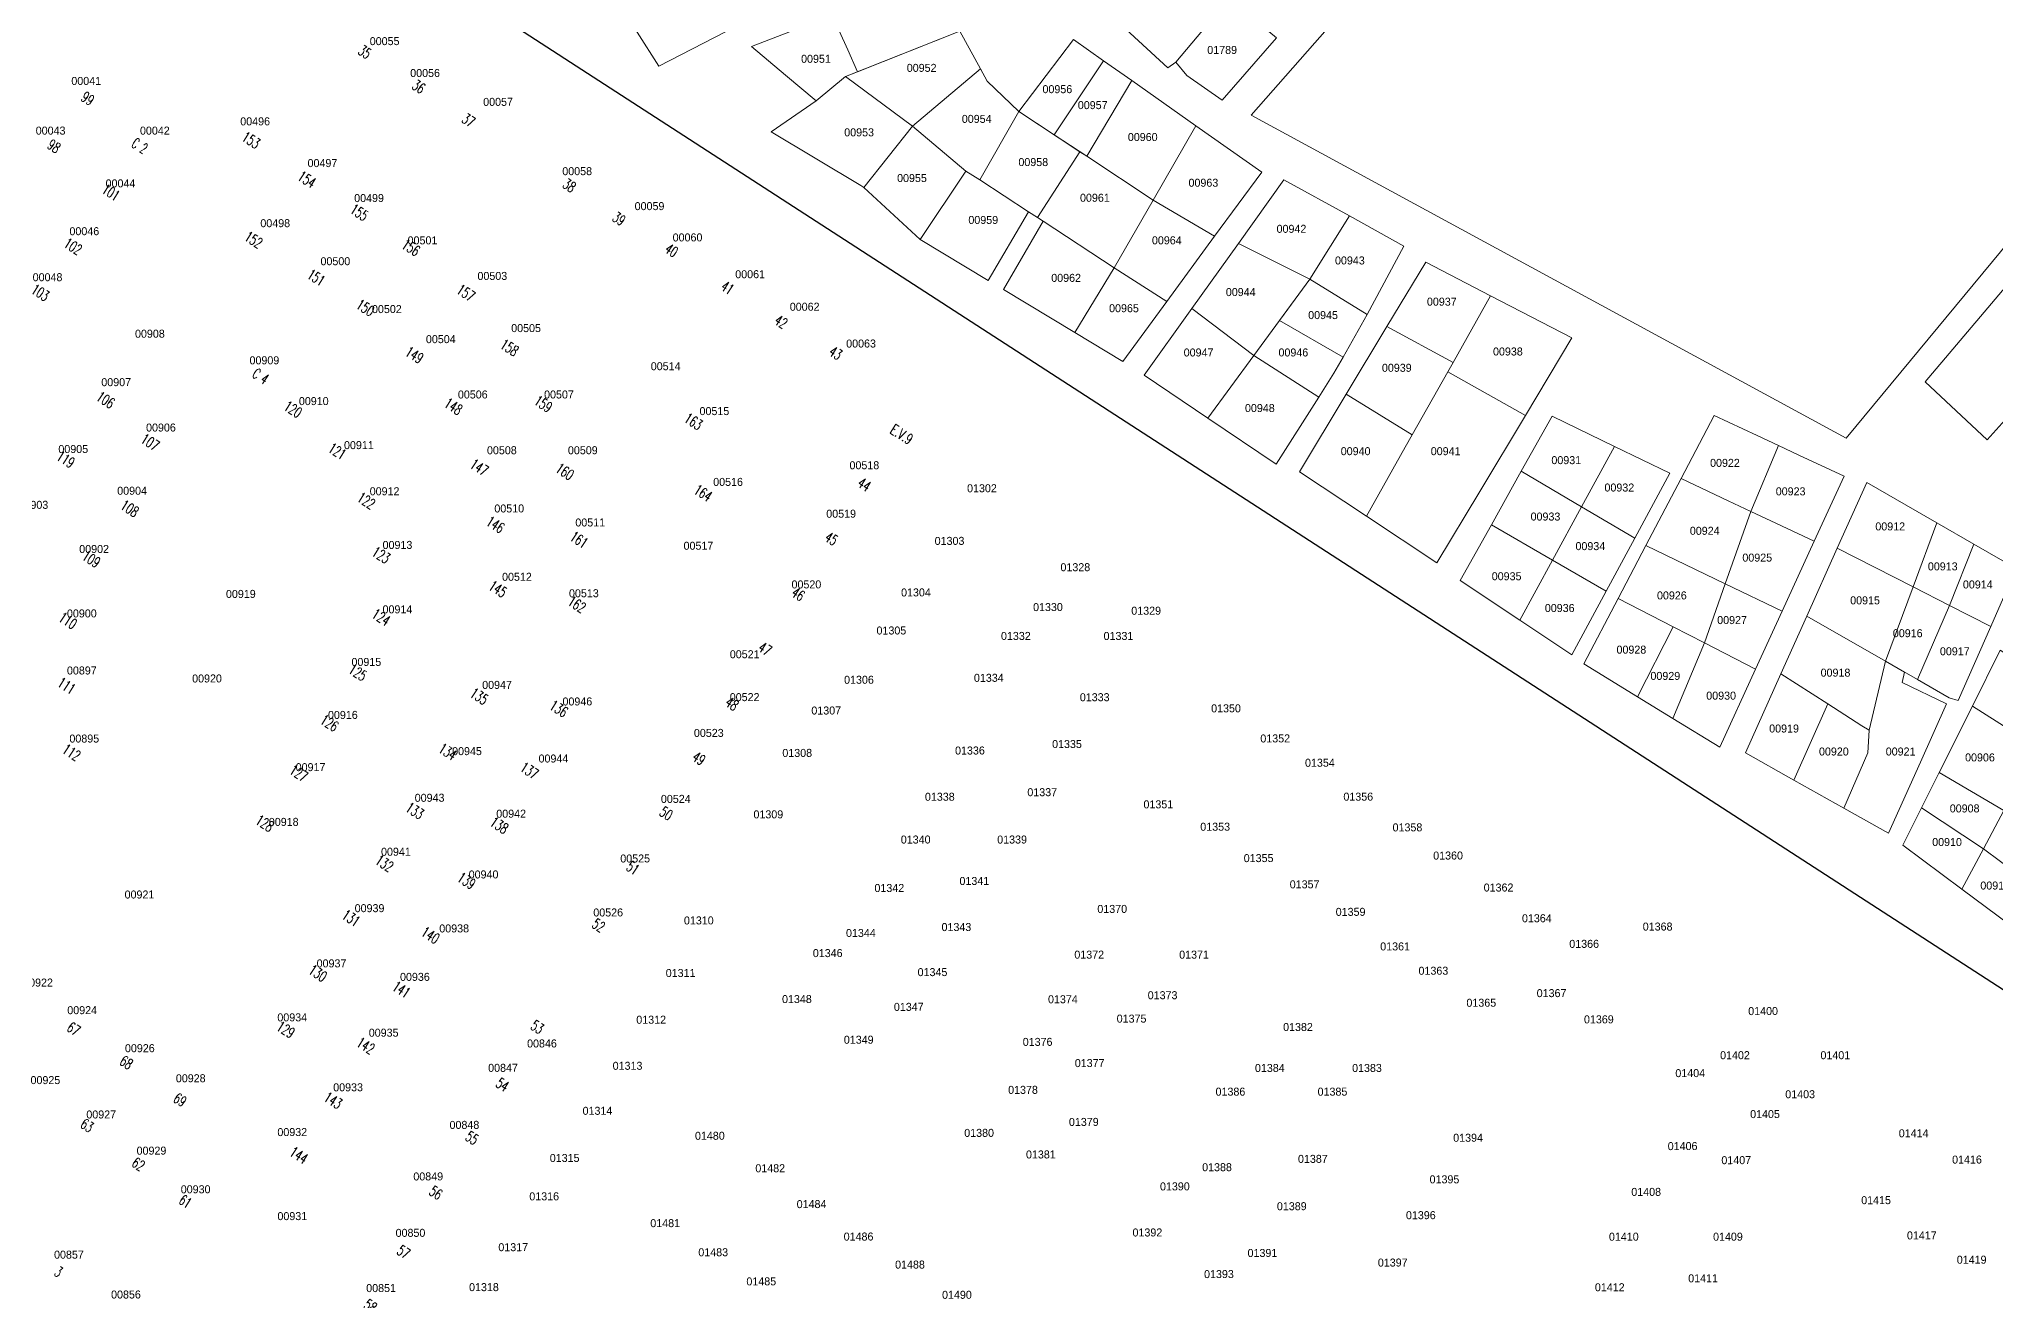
# Model space of a CAD drawing. Header units: metres. Extents: x 245225 to 248406, y 1633796 to 1637634.
# Drawn here: x 247593.6 to 247960.4, y 1635167.8 to 1635404.3 of the extents above; entities that cross this region are included whole.
import ezdxf
from ezdxf.enums import TextEntityAlignment as Align

# ---------------------------------------------------------------- set-up
doc = ezdxf.new("R2010")
doc.units = ezdxf.units.M
doc.header["$MEASUREMENT"] = 0
for name, color, linetype in [('historique_numero_parcelle', 7, 'Continuous'), ('limites_sections', 7, 'Continuous'), ('numero_lot', 7, 'Continuous')]:
    doc.layers.add(name, color=color, linetype=linetype)
doc.layers.add('LIMITES_PARCELLES', color=7, linetype='Continuous', lineweight=0, true_color=0xffffff)
doc.styles.add('Style-FANCY', font='FANCY.shx')
doc.styles.add('Style-STANDARD', font='STANDARD.shx')

msp = doc.modelspace()

# ---------------------------------------------------------------- linework, layer by layer
at = {"layer": 'limites_parcelles', "flags": 128}
for points in [[(247766.177, 1635405.799), (247746.988, 1635398.182), (247745.173, 1635402.267), (247742.241, 1635408.75), (247743.268, 1635409.146), (247748.166, 1635412.814), (247752.066, 1635415.734), (247760.502, 1635422.051), (247763.976, 1635412.102), (247766.177, 1635405.799)], [(247816.717, 1635411.898), (247806.659, 1635399.979), (247805.203, 1635398.92), (247791.842, 1635411.223), (247801.631, 1635422.997), (247816.717, 1635411.898)], [(247825.542, 1635404.529), (247815.39, 1635392.835), (247808.775, 1635397.465), (247806.659, 1635399.979), (247816.717, 1635411.898), (247825.542, 1635404.529)], [(247745.173, 1635402.267), (247746.988, 1635398.182), (247744.75, 1635397.293), (247739.247, 1635392.742), (247733.491, 1635397.557), (247727.102, 1635402.902), (247742.241, 1635408.75), (247745.173, 1635402.267)], [(247730.823, 1635386.941), (247739.247, 1635392.742), (247744.75, 1635397.293), (247757.344, 1635387.98), (247748.169, 1635376.464), (247747.656, 1635376.828), (247730.823, 1635386.941)], [(247777.233, 1635390.741), (247769.938, 1635377.926), (247767.292, 1635379.513), (247757.344, 1635387.98), (247770.071, 1635398.711), (247771.337, 1635396.407), (247777.233, 1635390.741)], [(247788.662, 1635383.193), (247780.736, 1635370.848), (247779.079, 1635371.934), (247769.938, 1635377.926), (247777.233, 1635390.741), (247788.662, 1635383.193)], [(247780.736, 1635370.848), (247788.662, 1635383.193), (247789.978, 1635382.323), (247802.435, 1635374.096), (247795.127, 1635361.416), (247781.8, 1635370.151), (247780.736, 1635370.848)], [(247769.938, 1635377.926), (247779.079, 1635371.934), (247771.509, 1635359.052), (247758.74, 1635366.728), (247767.292, 1635379.513), (247769.938, 1635377.926)], [(247977.18, 1635353.048), (247972.066, 1635346.879), (247962.053, 1635334.798), (247962.763, 1635333.568), (247958.79, 1635329.201), (247947.153, 1635340.05), (247966.17, 1635362.463), (247977.18, 1635353.048)], [(247872.219, 1635333.767), (247857.681, 1635341.939), (247858.666, 1635343.686), (247865.698, 1635356.164), (247880.918, 1635348.297), (247872.219, 1635333.767)], [(247838.046, 1635344.702), (247836.336, 1635341.682), (247833.488, 1635337.201), (247821.334, 1635344.963), (247826.146, 1635351.521), (247838.046, 1635344.702)], [(247858.666, 1635343.686), (247857.681, 1635341.939), (247851.012, 1635330.105), (247838.62, 1635337.707), (247846.268, 1635350.397), (247858.666, 1635343.686)], [(247863.678, 1635319.502), (247855.651, 1635306.095), (247842.416, 1635314.851), (247849.702, 1635327.78), (247851.012, 1635330.105), (247857.681, 1635341.939), (247872.219, 1635333.767), (247863.678, 1635319.502)], [(247851.012, 1635330.105), (247849.702, 1635327.78), (247842.416, 1635314.851), (247829.854, 1635323.161), (247838.62, 1635337.707), (247851.012, 1635330.105)], [(247919.685, 1635328.116), (247914.468, 1635315.763), (247910.214, 1635317.764), (247901.418, 1635321.903), (247907.641, 1635333.744), (247915.654, 1635329.999), (247919.685, 1635328.116)], [(247931.983, 1635322.367), (247926.376, 1635310.16), (247918.252, 1635313.982), (247914.468, 1635315.763), (247919.685, 1635328.116), (247923.508, 1635326.328), (247931.983, 1635322.367)], [(247910.214, 1635317.764), (247914.468, 1635315.763), (247909.685, 1635302.209), (247894.828, 1635309.364), (247901.418, 1635321.903), (247910.214, 1635317.764)], [(247918.252, 1635313.982), (247926.376, 1635310.16), (247920.362, 1635297.068), (247909.685, 1635302.209), (247914.468, 1635315.763), (247918.252, 1635313.982)], [(247909.685, 1635302.209), (247905.778, 1635291.137), (247899.959, 1635294.135), (247889.622, 1635299.46), (247894.828, 1635309.364), (247909.685, 1635302.209)], [(247945.765, 1635284.226), (247951.715, 1635298.134), (247959.481, 1635294.166), (247953.39, 1635280.317), (247951.695, 1635280.828), (247945.765, 1635284.226)], [(247939.752, 1635287.671), (247936.658, 1635274.725), (247935.277, 1635275.585), (247928.906, 1635279.657), (247920.099, 1635285.288), (247924.973, 1635296.14), (247939.752, 1635287.671)], [(247946.279, 1635268.737), (247940.317, 1635255.428), (247931.915, 1635260.146), (247936.438, 1635270.504), (247936.658, 1635274.725), (247939.752, 1635287.671), (247943.312, 1635285.631), (247942.888, 1635283.7), (247951.171, 1635279.658), (247946.279, 1635268.737)], [(247964.659, 1635287.575), (247973.542, 1635281.691), (247968.189, 1635271.591), (247956.06, 1635279.24), (247961.212, 1635289.718), (247964.659, 1635287.575)], [(247936.658, 1635274.725), (247936.438, 1635270.504), (247931.915, 1635260.146), (247922.578, 1635265.39), (247928.906, 1635279.657), (247935.277, 1635275.585), (247936.658, 1635274.725)]]:
    msp.add_lwpolyline(points, close=True, dxfattribs=at)
at = {"layer": 'limites_parcelles'}
for points in [[(248017.664, 1635432.522), (247932.337, 1635329.477), (247820.814, 1635390.057), (247922.811, 1635505.944)], [(247722.286, 1635405.673), (247709.772, 1635399.251), (247701.623, 1635412.057), (247715.217, 1635419.057)], [(247744.75, 1635397.293), (247766.177, 1635405.799), (247770.071, 1635398.711), (247757.344, 1635387.98)], [(247793.109, 1635400.246), (247783.856, 1635386.367), (247777.233, 1635390.741), (247787.476, 1635404.212)], [(247783.856, 1635386.367), (247793.109, 1635400.246), (247798.414, 1635396.51), (247789.978, 1635382.323)], [(247810.464, 1635388.026), (247802.435, 1635374.096), (247789.978, 1635382.323), (247798.414, 1635396.51)], [(247767.292, 1635379.513), (247758.74, 1635366.728), (247748.169, 1635376.464), (247757.344, 1635387.98)], [(247813.966, 1635367.326), (247802.435, 1635374.096), (247810.464, 1635388.026), (247822.798, 1635379.341)], [(247831.838, 1635359.277), (247818.422, 1635366.009), (247826.943, 1635377.93), (247839.246, 1635371.183)], [(247813.966, 1635367.326), (247804.997, 1635355.125), (247795.127, 1635361.416), (247802.435, 1635374.096)], [(247842.554, 1635352.662), (247831.838, 1635359.277), (247839.246, 1635371.183), (247849.442, 1635365.472)], [(247795.127, 1635361.416), (247787.722, 1635349.306), (247774.379, 1635357.326), (247781.8, 1635370.151)], [(247831.838, 1635359.277), (247821.334, 1635344.963), (247809.677, 1635353.774), (247818.422, 1635366.009)], [(247804.997, 1635355.125), (247796.737, 1635343.887), (247787.722, 1635349.306), (247795.127, 1635361.416)], [(247865.698, 1635356.164), (247858.666, 1635343.686), (247846.268, 1635350.397), (247853.534, 1635362.452)], [(247838.046, 1635344.702), (247826.146, 1635351.521), (247831.838, 1635359.277), (247842.554, 1635352.662)], [(247821.334, 1635344.963), (247812.718, 1635333.221), (247800.749, 1635341.285), (247809.677, 1635353.774)], [(247833.488, 1635337.201), (247825.488, 1635324.616), (247812.718, 1635333.221), (247821.334, 1635344.963)], [(247888.919, 1635327.935), (247882.744, 1635316.621), (247871.454, 1635323.289), (247877.214, 1635333.612)], [(247892.724, 1635310.726), (247882.744, 1635316.621), (247888.919, 1635327.935), (247899.307, 1635322.897)], [(247882.744, 1635316.621), (247877.285, 1635306.616), (247865.852, 1635313.248), (247871.454, 1635323.289)], [(247949.357, 1635313.615), (247944.912, 1635301.61), (247930.692, 1635308.876), (247936.216, 1635321.177)], [(247892.724, 1635310.726), (247887.345, 1635300.781), (247877.285, 1635306.616), (247882.744, 1635316.621)], [(247877.285, 1635306.616), (247871.155, 1635295.386), (247860.016, 1635302.788), (247865.852, 1635313.248)], [(247956.289, 1635309.625), (247951.715, 1635298.134), (247944.912, 1635301.61), (247949.357, 1635313.615)], [(247944.912, 1635301.61), (247939.752, 1635287.671), (247924.973, 1635296.14), (247930.692, 1635308.876)], [(247951.715, 1635298.134), (247956.289, 1635309.625), (247964.262, 1635305.037), (247959.481, 1635294.166)], [(247887.345, 1635300.781), (247880.918, 1635288.897), (247871.155, 1635295.386), (247877.285, 1635306.616)], [(247920.362, 1635297.068), (247915.368, 1635286.196), (247905.778, 1635291.137), (247909.685, 1635302.209)], [(247951.715, 1635298.134), (247945.765, 1635284.226), (247939.752, 1635287.671), (247944.912, 1635301.61)], [(247899.959, 1635294.135), (247893.22, 1635281.02), (247883.167, 1635287.178), (247889.622, 1635299.46)], [(247905.778, 1635291.137), (247899.863, 1635276.951), (247893.22, 1635281.02), (247899.959, 1635294.135)], [(247915.368, 1635286.196), (247908.649, 1635271.569), (247899.863, 1635276.951), (247905.778, 1635291.137)], [(247928.906, 1635279.657), (247922.578, 1635265.39), (247913.462, 1635270.509), (247920.099, 1635285.288)], [(247968.189, 1635271.591), (247961.897, 1635259.72), (247949.822, 1635266.826), (247956.06, 1635279.24)], [(247958.086, 1635252.53), (247946.484, 1635260.184), (247949.822, 1635266.826), (247961.897, 1635259.72)], [(247958.086, 1635252.53), (247954.058, 1635244.93), (247942.963, 1635253.179), (247946.484, 1635260.184)], [(247972.753, 1635253.332), (247967.66, 1635245.387), (247958.086, 1635252.53), (247961.897, 1635259.72)], [(247967.66, 1635245.387), (247963.072, 1635238.23), (247954.058, 1635244.93), (247958.086, 1635252.53)]]:
    msp.add_3dface(points, dxfattribs=at)
at = {"layer": 'limites_sections', "flags": 128}
msp.add_lwpolyline([(247307.282, 1635143.838), (247335.725, 1635183.526), (247386.657, 1635252.979), (247462.725, 1635349.552), (247520.934, 1635410.407), (247567.897, 1635483.829), (247639.697, 1635434.654), (247709.15, 1635389.674), (248016.729, 1635190.575), (248105.364, 1635133.689)], dxfattribs=at)

# ---------------------------------------------------------------- texts
at = {"layer": 'historique_numero_parcelle', "style": 'Style-FANCY'}
for s, p in [('00055', (247658.347229, 1635403.917769)), ('00041', (247602.402219, 1635396.455515)), ('00056', (247665.934229, 1635397.938769)), ('00057', (247679.615229, 1635392.533769)), ('00496', (247634.073394, 1635388.875918)), ('00043', (247595.725394, 1635387.140918)), ('00042', (247615.269394, 1635387.140918)), ('00497', (247646.690394, 1635381.056918)), ('00044', (247608.824559, 1635377.251066)), ('00058', (247694.446229, 1635379.539769)), ('00499', (247655.428394, 1635374.501918)), ('00498', (247637.838394, 1635369.787918)), ('00059', (247708.012229, 1635372.985769)), ('00046', (247602.048394, 1635368.281918)), ('00501', (247665.446053, 1635366.568367)), ('00060', (247715.139229, 1635367.120769)), ('00500', (247649.112229, 1635362.658769)), ('00048', (247595.150394, 1635359.657918)), ('00503', (247678.543229, 1635359.898769)), ('00061', (247726.875053, 1635360.221367)), ('00502', (247658.769229, 1635353.688769)), ('00062', (247737.098229, 1635354.126769)), ('00908', (247614.341229, 1635349.069769)), ('00504', (247668.879394, 1635348.053918)), ('00505', (247684.866229, 1635350.123769)), ('00063', (247747.674229, 1635347.227769)), ('00909', (247635.806229, 1635344.083769)), ('00514', (247711.038266, 1635342.973502)), ('00907', (247608.018229, 1635339.985769)), ('00506', (247674.875229, 1635337.676769)), ('00507', (247691.036229, 1635337.676769)), ('00910', (247645.064101, 1635336.437353)), ('00515', (247720.177101, 1635334.562353)), ('00906', (247616.411229, 1635331.476769)), ('00905', (247599.971229, 1635327.451769)), ('00911', (247653.522925, 1635328.186952)), ('00508', (247680.328229, 1635327.222769)), ('00509', (247695.503229, 1635327.222769)), ('00518', (247748.293101, 1635324.410353)), ('00904', (247611.001394, 1635319.631918)), ('00912', (247658.342101, 1635319.533353)), ('00516', (247722.739101, 1635321.289353)), ('01302', (247770.339097, 1635320.097533)), ('00903', (247592.498229, 1635316.987769)), ('00510', (247681.711101, 1635316.314353)), ('00519', (247743.937101, 1635315.325353)), ('00511', (247696.894925, 1635313.686952)), ('00902', (247603.880229, 1635308.707769)), ('00913', (247660.756101, 1635309.471353)), ('00517', (247717.184101, 1635309.326353)), ('01303', (247764.260374, 1635310.230216)), ('01328', (247787.846804, 1635305.298881)), ('00919', (247631.391101, 1635300.287353)), ('00512', (247683.156101, 1635303.501353)), ('00513', (247695.704101, 1635300.413353)), ('00520', (247737.425229, 1635302.072769)), ('01304', (247757.965342, 1635300.572826)), ('00900', (247601.580229, 1635296.633769)), ('00914', (247660.749266, 1635297.397502)), ('01330', (247782.713469, 1635297.826627)), ('01329', (247801.125029, 1635297.141099)), ('01305', (247753.360594, 1635293.434782)), ('01332', (247776.695421, 1635292.410956)), ('01331', (247795.932178, 1635292.410977)), ('00897', (247601.580229, 1635285.939769)), ('00915', (247654.922101, 1635287.537353)), ('00521', (247725.854053, 1635288.982367)), ('00920', (247625.050229, 1635284.440769)), ('00947', (247679.426394, 1635283.236918)), ('01306', (247747.281871, 1635284.197293)), ('01334', (247771.623834, 1635284.559723)), ('00946', (247694.486394, 1635280.131918)), ('00522', (247725.845229, 1635280.942769)), ('01307', (247741.142036, 1635278.435186)), ('01333', (247791.479424, 1635280.92644)), ('01350', (247816.096833, 1635278.840949)), ('00916', (247650.518101, 1635277.604353)), ('00895', (247602.040229, 1635273.175769)), ('00945', (247673.792394, 1635270.817918)), ('00523', (247719.125229, 1635274.233769)), ('01336', (247768.087919, 1635270.93487)), ('01335', (247786.277645, 1635272.151682)), ('01352', (247825.319724, 1635273.202482)), ('00917', (247644.460101, 1635267.816353)), ('00944', (247689.996559, 1635269.438066)), ('01308', (247735.70559, 1635270.483062)), ('01354', (247833.697473, 1635268.643706)), ('00943', (247666.780394, 1635262.077918)), ('00524', (247712.935394, 1635261.866918)), ('01338', (247762.436973, 1635262.267227)), ('01337', (247781.639922, 1635263.119852)), ('01351', (247803.409314, 1635260.845862)), ('01356', (247840.890838, 1635262.28545)), ('00918', (247639.430101, 1635257.553353)), ('00942', (247682.070394, 1635259.088918)), ('01309', (247730.289426, 1635258.966691)), ('01353', (247814.06061, 1635256.646983)), ('01358', (247850.113729, 1635256.527015)), ('01340', (247757.912942, 1635254.246535)), ('01339', (247775.988976, 1635254.24655)), ('00941', (247660.466219, 1635251.959515)), ('00525', (247705.321229, 1635250.696769)), ('01355', (247822.205501, 1635250.768581)), ('01360', (247857.728977, 1635251.246576)), ('00940', (247676.896394, 1635247.704918)), ('01342', (247752.970885, 1635245.16329)), ('01341', (247768.910262, 1635246.482951)), ('01357', (247830.829503, 1635245.849918)), ('01362', (247867.191423, 1635245.248207)), ('00921', (247612.385053, 1635243.941367)), ('00939', (247655.520229, 1635241.379769)), ('00526', (247700.263229, 1635240.576769)), ('01310', (247717.254333, 1635239.082038)), ('01343', (247765.547555, 1635237.845279)), ('01370', (247794.761679, 1635241.238939)), ('01359', (247839.453504, 1635240.69132)), ('01364', (247874.371394, 1635239.489757)), ('01368', (247897.016096, 1635237.930196)), ('00938', (247671.385229, 1635237.584769)), ('01344', (247747.641296, 1635236.729406)), ('01361', (247847.796347, 1635234.211228)), ('01366', (247883.241649, 1635234.691077)), ('00937', (247648.392229, 1635231.030769)), ('01346', (247741.419546, 1635232.959018)), ('01372', (247790.449679, 1635232.66984)), ('01371', (247810.102166, 1635232.669861)), ('00922', (247593.370229, 1635227.433769)), ('00936', (247664.027229, 1635228.500769)), ('01311', (247713.840486, 1635229.227546)), ('01345', (247761.063106, 1635229.394273)), ('01363', (247854.974087, 1635229.652446)), ('01348', (247735.646203, 1635224.341924)), ('01374', (247785.514981, 1635224.306385)), ('01373', (247804.207015, 1635225.060481)), ('01365', (247863.957423, 1635223.654077)), ('01367', (247877.132981, 1635225.453588)), ('00924', (247601.641394, 1635222.258918)), ('00934', (247641.027394, 1635220.911918)), ('01312', (247708.321779, 1635220.469906)), ('01347', (247756.614216, 1635222.881758)), ('01375', (247798.389236, 1635220.673102)), ('01369', (247885.996538, 1635220.534925)), ('01400', (247916.790301, 1635222.095392)), ('00935', (247658.164229, 1635218.036769)), ('00846', (247687.848394, 1635216.019918)), ('01349', (247747.232872, 1635216.720322)), ('01376', (247780.776399, 1635216.312655)), ('01382', (247829.588039, 1635219.102524)), ('00926', (247612.454229, 1635215.129769)), ('01377', (247790.530432, 1635212.343588)), ('01402', (247911.520077, 1635213.817643)), ('01401', (247930.334121, 1635213.817663)), ('00925', (247594.750229, 1635209.149769)), ('00928', (247621.997229, 1635209.494769)), ('00847', (247680.548394, 1635211.448918)), ('01313', (247703.89, 1635211.832254)), ('01384', (247824.311119, 1635211.424596)), ('01383', (247842.524041, 1635211.424611)), ('01404', (247903.128935, 1635210.45854)), ('00933', (247651.496229, 1635207.802769)), ('01378', (247778.035827, 1635207.321396)), ('01386', (247816.926946, 1635206.985818)), ('01385', (247836.05604, 1635206.985818)), ('01403', (247923.737413, 1635206.499632)), ('00927', (247605.212229, 1635202.709769)), ('01314', (247698.25128, 1635203.399611)), ('01379', (247789.431679, 1635201.310735)), ('01405', (247917.149634, 1635202.780643)), ('00932', (247641.034229, 1635199.407769)), ('00848', (247673.305394, 1635200.754918)), ('01480', (247719.323792, 1635198.711469)), ('01380', (247769.807152, 1635199.257562)), ('01394', (247861.477592, 1635198.342118)), ('01414', (247945.017112, 1635199.186098)), ('00929', (247614.639229, 1635195.925769)), ('01315', (247692.097976, 1635194.556316)), ('01381', (247781.383193, 1635195.212968)), ('01387', (247832.378283, 1635194.383209)), ('01406', (247901.698298, 1635196.782274)), ('01407', (247911.759633, 1635194.142991)), ('01416', (247955.016699, 1635194.250313)), ('00849', (247666.522394, 1635191.095918)), ('01482', (247730.642794, 1635192.623124)), ('01388', (247814.411612, 1635192.823633)), ('01395', (247857.05251, 1635190.544253)), ('00930', (247622.916229, 1635188.680769)), ('01316', (247688.265086, 1635187.358273)), ('01390', (247806.506277, 1635189.224611)), ('01408', (247894.868156, 1635188.191953)), ('01415', (247937.974029, 1635186.640953)), ('00931', (247641.043053, 1635183.654367)), ('01484', (247738.39171, 1635185.904934)), ('01389', (247828.425615, 1635185.505622)), ('01396', (247852.620731, 1635183.826079)), ('00850', (247663.195229, 1635180.516769)), ('01481', (247710.948274, 1635182.335941)), ('01486', (247747.202075, 1635179.816606)), ('01392', (247801.355832, 1635180.58696)), ('01410', (247890.678909, 1635179.794243)), ('01409', (247910.199714, 1635179.794236)), ('01417', (247946.550975, 1635180.040605)), ('00857', (247599.161229, 1635176.428769)), ('01317', (247682.461439, 1635177.828498)), ('01483', (247719.952625, 1635176.877405)), ('01391', (247822.924764, 1635176.748024)), ('01419', (247955.893644, 1635175.481844)), ('01488', (247756.844188, 1635174.568032)), ('01393', (247814.770946, 1635172.789079)), ('01397', (247847.350508, 1635174.948492)), ('01411', (247905.540285, 1635171.996383)), ('00856', (247609.853229, 1635168.954769)), ('00851', (247657.686053, 1635170.167367)), ('01318', (247676.969304, 1635170.339727)), ('01485', (247728.965905, 1635171.418889)), ('01490', (247765.647856, 1635168.899573)), ('01412', (247888.043797, 1635170.316819))]:
    msp.add_text(s, height=1.499994, rotation=0.1323, dxfattribs=at).set_placement(p, align=Align.MIDDLE_CENTER)
for s, p in [('00951', (247739.218542, 1635400.604667)), ('01789', (247815.373362, 1635402.264052)), ('00952', (247759.034136, 1635398.903303)), ('00956', (247784.477828, 1635394.913896)), ('00957', (247791.102568, 1635391.921841)), ('00954', (247769.352315, 1635389.34046)), ('00953', (247747.308933, 1635386.817747)), ('00960', (247800.482731, 1635385.937731)), ('00958', (247779.963625, 1635381.244312)), ('00955', (247757.21673, 1635378.252257)), ('00963', (247811.856178, 1635377.372241)), ('00961', (247791.51295, 1635374.556189)), ('00959', (247770.583462, 1635370.390779)), ('00964', (247804.996934, 1635366.577376)), ('00942', (247828.366731, 1635368.733415)), ('00943', (247839.318804, 1635362.804306)), ('00962', (247786.119356, 1635359.537246)), ('00944', (247818.850995, 1635356.875197)), ('00965', (247796.96517, 1635353.846475)), ('00945', (247834.291623, 1635352.563118)), ('00937', (247856.554853, 1635355.078498)), ('00947', (247810.951139, 1635345.555989)), ('00946', (247828.725815, 1635345.555989)), ('00938', (247868.943263, 1635345.735659)), ('00939', (247848.11637, 1635342.68127)), ('00948', (247822.441839, 1635335.135131)), ('00940', (247840.396057, 1635327.049983)), ('00941', (247857.273022, 1635327.049983)), ('00931', (247879.888924, 1635325.368785)), ('00922', (247909.641628, 1635324.855442)), ('00932', (247889.840691, 1635320.235357)), ('00923', (247921.953092, 1635319.516678)), ('00933', (247875.990294, 1635314.793924)), ('00924', (247905.845594, 1635312.124542)), ('00912', (247940.625479, 1635312.94589)), ('00934', (247884.403127, 1635309.249822)), ('00925', (247915.694765, 1635307.093783)), ('00913', (247950.47465, 1635305.451086)), ('00935', (247868.706011, 1635303.603052)), ('00914', (247957.040764, 1635302.063024)), ('00936', (247878.657778, 1635297.648276)), ('00926', (247899.689862, 1635300.009652)), ('00915', (247935.906084, 1635299.085635)), ('00927', (247910.97537, 1635295.389568)), ('00916', (247943.908536, 1635292.925522)), ('00928', (247892.097792, 1635289.845466)), ('00917', (247952.731751, 1635289.53746)), ('00918', (247930.365925, 1635285.533386)), ('00929', (247898.458715, 1635284.917375)), ('00930', (247908.923459, 1635281.221307)), ('00919', (247920.721946, 1635275.061194)), ('00920', (247930.058139, 1635270.749115)), ('00921', (247942.574794, 1635270.749115)), ('00906', (247957.451146, 1635269.641761)), ('00908', (247954.578471, 1635260.078919)), ('00910', (247951.280757, 1635253.77947)), ('00911', (247960.309164, 1635245.624653))]:
    msp.add_text(s, height=1.499994, dxfattribs=at).set_placement(p, align=Align.MIDDLE_CENTER)
at = {"layer": 'numero_lot', "linetype": 'Continuous', "style": 'Style-STANDARD'}
for s, width, p in [('35', 0.687499, (247653.188, 1635401.623688)), ('36', 0.704107, (247663.283, 1635395.134688)), ('99', 0.701047, (247601.236, 1635392.905688)), ('99', 0.701047, (247601.236, 1635392.905688)), ('37', 0.69799, (247672.621, 1635388.835688)), ('98', 0.702796, (247594.9, 1635383.966688)), ('98', 0.702796, (247594.9, 1635383.966688)), ('C 2', 0.632866, (247610.702, 1635384.220688)), ('C 2', 0.632866, (247610.702, 1635384.220688)), ('153', 0.707749, (247631.388, 1635385.412688)), ('153', 0.707749, (247631.388, 1635385.412688)), ('154', 0.71416, (247641.836, 1635378.051688)), ('154', 0.71416, (247641.836, 1635378.051688)), ('38', 0.702796, (247691.519, 1635376.606688)), ('101', 0.689101, (247605.153, 1635375.604688)), ('101', 0.689101, (247605.153, 1635375.604688)), ('155', 0.702214, (247651.663, 1635371.847688)), ('155', 0.702214, (247651.663, 1635371.847688)), ('39', 0.701047, (247700.84, 1635370.360688)), ('152', 0.702796, (247631.872, 1635366.727688)), ('152', 0.702796, (247631.872, 1635366.727688)), ('102', 0.702796, (247598.019, 1635365.491688)), ('102', 0.702796, (247598.019, 1635365.491688)), ('156', 0.713287, (247661.336, 1635365.274688)), ('156', 0.713287, (247661.336, 1635365.274688)), ('40', 0.701047, (247710.677, 1635364.459688)), ('151', 0.689101, (247643.617, 1635359.636688)), ('151', 0.689101, (247643.617, 1635359.636688)), ('103', 0.707749, (247591.862, 1635356.838688)), ('103', 0.707749, (247591.862, 1635356.838688)), ('157', 0.709207, (247671.648, 1635356.787688)), ('157', 0.709207, (247671.648, 1635356.787688)), ('41', 0.667831, (247721.224, 1635357.402688)), ('150', 0.711247, (247652.796, 1635353.996688)), ('150', 0.711247, (247652.796, 1635353.996688)), ('42', 0.688375, (247731.234, 1635351.073688)), ('149', 0.711247, (247662.01, 1635345.150688)), ('149', 0.711247, (247662.01, 1635345.150688)), ('158', 0.712411, (247679.818, 1635346.523688)), ('158', 0.712411, (247679.818, 1635346.523688)), ('43', 0.695803, (247741.471, 1635345.197688)), ('C 4', 0.64423, (247633.357, 1635341.035688)), ('C 4', 0.64423, (247633.357, 1635341.035688)), ('106', 0.713287, (247604.095, 1635336.726688)), ('106', 0.713287, (247604.095, 1635336.726688)), ('120', 0.711247, (247639.22, 1635334.964688)), ('120', 0.711247, (247639.22, 1635334.964688)), ('148', 0.712411, (247669.307, 1635335.515688)), ('148', 0.712411, (247669.307, 1635335.515688)), ('159', 0.711247, (247686.158, 1635335.974688)), ('159', 0.711247, (247686.158, 1635335.974688)), ('163', 0.707749, (247714.32, 1635332.673688)), ('163', 0.707749, (247714.32, 1635332.673688)), ('E.V.9', 0.715909, (247752.953, 1635330.532688)), ('119', 0.711247, (247596.612, 1635325.576688)), ('119', 0.711247, (247596.612, 1635325.576688)), ('107', 0.709207, (247612.436, 1635328.792688)), ('107', 0.709207, (247612.436, 1635328.792688)), ('121', 0.689101, (247647.567, 1635327.072688)), ('121', 0.689101, (247647.567, 1635327.072688)), ('147', 0.709207, (247674.15, 1635324.073688)), ('147', 0.709207, (247674.15, 1635324.073688)), ('160', 0.711247, (247690.209, 1635323.292688)), ('160', 0.711247, (247690.209, 1635323.292688)), ('164', 0.71416, (247716.111, 1635319.283688)), ('164', 0.71416, (247716.111, 1635319.283688)), ('44', 0.705418, (247746.831, 1635320.555688)), ('108', 0.712411, (247608.615, 1635316.357688)), ('108', 0.712411, (247608.615, 1635316.357688)), ('122', 0.702796, (247652.985, 1635317.818688)), ('122', 0.702796, (247652.985, 1635317.818688)), ('146', 0.713287, (247677.182, 1635313.344688)), ('146', 0.713287, (247677.182, 1635313.344688)), ('109', 0.711247, (247601.42, 1635306.878688)), ('109', 0.711247, (247601.42, 1635306.878688)), ('123', 0.707749, (247655.753, 1635307.645688)), ('123', 0.707749, (247655.753, 1635307.645688)), ('161', 0.689101, (247692.904, 1635310.482688)), ('161', 0.689101, (247692.904, 1635310.482688)), ('45', 0.687499, (247740.671, 1635310.396688)), ('145', 0.702214, (247677.651, 1635301.277688)), ('145', 0.702214, (247677.651, 1635301.277688)), ('46', 0.704107, (247734.426, 1635300.010688)), ('124', 0.71416, (247655.755, 1635295.991688)), ('124', 0.71416, (247655.755, 1635295.991688)), ('162', 0.702796, (247692.479, 1635298.382688)), ('162', 0.702796, (247692.479, 1635298.382688)), ('110', 0.711247, (247597.016, 1635295.333688)), ('110', 0.711247, (247597.016, 1635295.333688)), ('47', 0.69799, (247728.223, 1635289.738688)), ('125', 0.702214, (247651.391, 1635285.612688)), ('111', 0.689101, (247596.818, 1635283.114688)), ('111', 0.689101, (247596.818, 1635283.114688)), ('135', 0.702214, (247674.155, 1635281.150688)), ('135', 0.702214, (247674.155, 1635281.150688)), ('136', 0.713287, (247689.066, 1635278.849688)), ('136', 0.713287, (247689.066, 1635278.849688)), ('48', 0.702796, (247722.02, 1635279.465688)), ('126', 0.713287, (247646.057, 1635276.149688)), ('126', 0.713287, (247646.057, 1635276.149688)), ('112', 0.702796, (247597.728, 1635270.637688)), ('112', 0.702796, (247597.728, 1635270.637688)), ('134', 0.71416, (247668.222, 1635270.785688)), ('134', 0.71416, (247668.222, 1635270.785688)), ('127', 0.709207, (247640.295, 1635266.743688)), ('127', 0.709207, (247640.295, 1635266.743688)), ('137', 0.709207, (247683.548, 1635267.237688)), ('137', 0.709207, (247683.548, 1635267.237688)), ('49', 0.701047, (247715.817, 1635269.192688)), ('133', 0.707749, (247662.093, 1635259.700688)), ('133', 0.707749, (247662.093, 1635259.700688)), ('128', 0.712411, (247633.919, 1635257.364688)), ('128', 0.712411, (247633.919, 1635257.364688)), ('138', 0.712411, (247677.899, 1635256.990688)), ('138', 0.712411, (247677.899, 1635256.990688)), ('50', 0.701047, (247709.688, 1635258.896688)), ('132', 0.702796, (247656.399, 1635249.825688)), ('132', 0.702796, (247656.399, 1635249.825688)), ('51', 0.667831, (247703.485, 1635248.623688)), ('139', 0.711247, (247671.764, 1635246.576688)), ('139', 0.711247, (247671.764, 1635246.576688)), ('131', 0.689101, (247650.169, 1635239.562688)), ('131', 0.689101, (247650.169, 1635239.562688)), ('52', 0.688375, (247697.025, 1635237.898688)), ('140', 0.711247, (247664.996, 1635236.373688)), ('140', 0.711247, (247664.996, 1635236.373688)), ('130', 0.711247, (247643.889, 1635229.250688)), ('130', 0.711247, (247643.889, 1635229.250688)), ('141', 0.689101, (247659.606, 1635226.165688)), ('141', 0.689101, (247659.606, 1635226.165688)), ('53', 0.695803, (247685.531, 1635218.838688)), ('67', 0.69799, (247598.594, 1635218.509688)), ('67', 0.69799, (247598.594, 1635218.509688)), ('129', 0.711247, (247637.87, 1635218.675688)), ('129', 0.711247, (247637.87, 1635218.675688)), ('142', 0.702796, (247652.876, 1635215.670688)), ('142', 0.702796, (247652.876, 1635215.670688)), ('68', 0.702796, (247608.482, 1635212.206688)), ('68', 0.702796, (247608.482, 1635212.206688)), ('54', 0.705418, (247678.99, 1635208.056688)), ('69', 0.701047, (247618.545, 1635205.202688)), ('69', 0.701047, (247618.545, 1635205.202688)), ('143', 0.707749, (247646.753, 1635205.402688)), ('143', 0.707749, (247646.753, 1635205.402688)), ('63', 0.695803, (247601.121, 1635200.394688)), ('55', 0.687499, (247673.296, 1635198.039688)), ('62', 0.688375, (247610.749, 1635193.138688)), ('62', 0.688375, (247610.749, 1635193.138688)), ('144', 0.71416, (247640.325, 1635195.143688)), ('144', 0.71416, (247640.325, 1635195.143688)), ('61', 0.667831, (247619.593, 1635186.126688)), ('61', 0.667831, (247619.593, 1635186.126688)), ('56', 0.704107, (247666.493, 1635187.790688)), ('57', 0.69799, (247660.45, 1635176.683688)), ('3', 0.659965, (247596.26, 1635172.640688)), ('58', 0.702796, (247654.235, 1635166.560688))]:
    msp.add_text(s, height=1.999998, rotation=327.266978, dxfattribs=dict(at, width=width)).set_placement(p)

doc.saveas('drawing.dxf')
